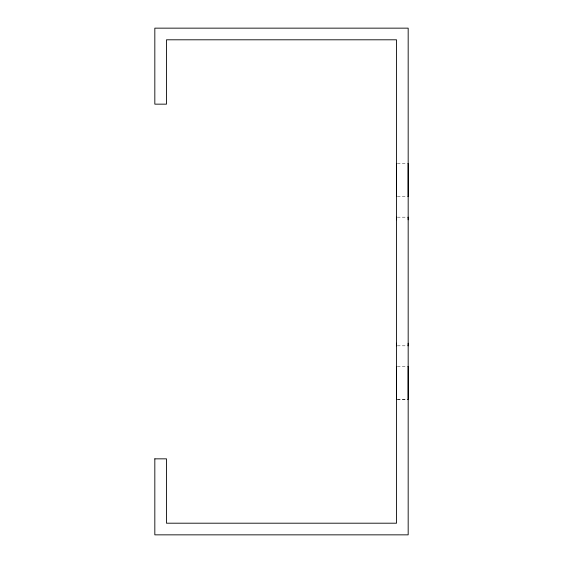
<?xml version="1.0" encoding="UTF-8"?>
<svg xmlns="http://www.w3.org/2000/svg" width="563" height="563" viewBox="0 0 563 563"><rect width="100%" height="100%" fill="white"/><g stroke="black" fill="none" stroke-linecap="round" stroke-linejoin="round"><path stroke-width="0.42" stroke-dasharray="2.81 2.11" d="M397.351 163.699L408.175 163.756M397.351 196.621L408.175 196.621M397.351 217.17L408.175 217.17M397.351 345.83L408.175 345.83M397.351 366.45L408.175 366.372M397.351 399.23L408.175 399.23M397.351 399.308L408.175 399.308"/><path stroke-width="0.84" d="M408.175 163.699L408.175 196.621M408.175 217.17L408.175 219.781M408.175 343.219L408.175 345.83M408.175 366.372L408.175 399.308M396.521 163.699L396.521 196.621M396.521 217.17L396.521 219.781M396.521 343.219L396.521 345.83M396.521 366.372L396.521 399.308M154.825 458.845L154.825 534.85L408.175 534.85L408.175 28.15L154.825 28.15L154.825 104.155L166.479 104.155L166.479 39.804L396.521 39.804L396.521 523.196L166.479 523.196L166.479 458.845L154.825 458.845"/></g></svg>
